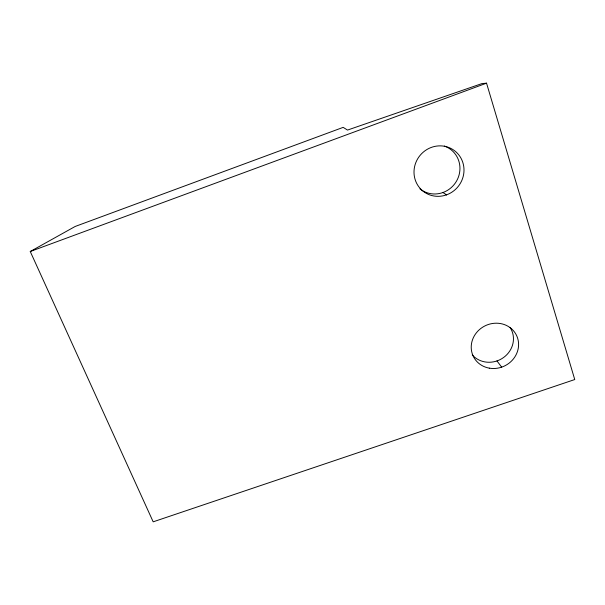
<?xml version="1.0" encoding="UTF-8"?>
<svg xmlns="http://www.w3.org/2000/svg" width="605" height="605" viewBox="0 0 605 605"><rect width="100%" height="100%" fill="white"/><g stroke="black" fill="none" stroke-linecap="round" stroke-linejoin="round"><path stroke-width="0.91" d="M30.25 251.506L75.164 226.467L343.171 127.368L347.512 130.075L481.822 83.626L486.541 83.172L574.75 379.547L153.178 521.828L30.25 251.506L486.541 83.172M442.943 192.526L446.535 194.833M496.977 360.935L501.666 367.152M444.304 146.039A24.994 24.003 -52.2 0 1 456.594 180.993A24.994 24.003 -52.2 0 1 419.946 188.866M510.068 327.464A23.444 21.825 -26.9 0 1 503.602 357.495A23.444 21.825 -26.9 0 1 472.248 354.885M446.467 194.863A25.637 24.593 -51.7 0 0 455.928 151.847A25.637 24.593 -51.7 0 0 414.606 166.579A25.637 24.593 -51.7 0 0 446.467 194.863M489.309 368.15A24.018 22.302 -26.6 0 0 517.638 338.21A24.018 22.302 -26.6 0 0 477.784 331.2A24.018 22.302 -26.6 0 0 489.309 368.15"/></g></svg>
